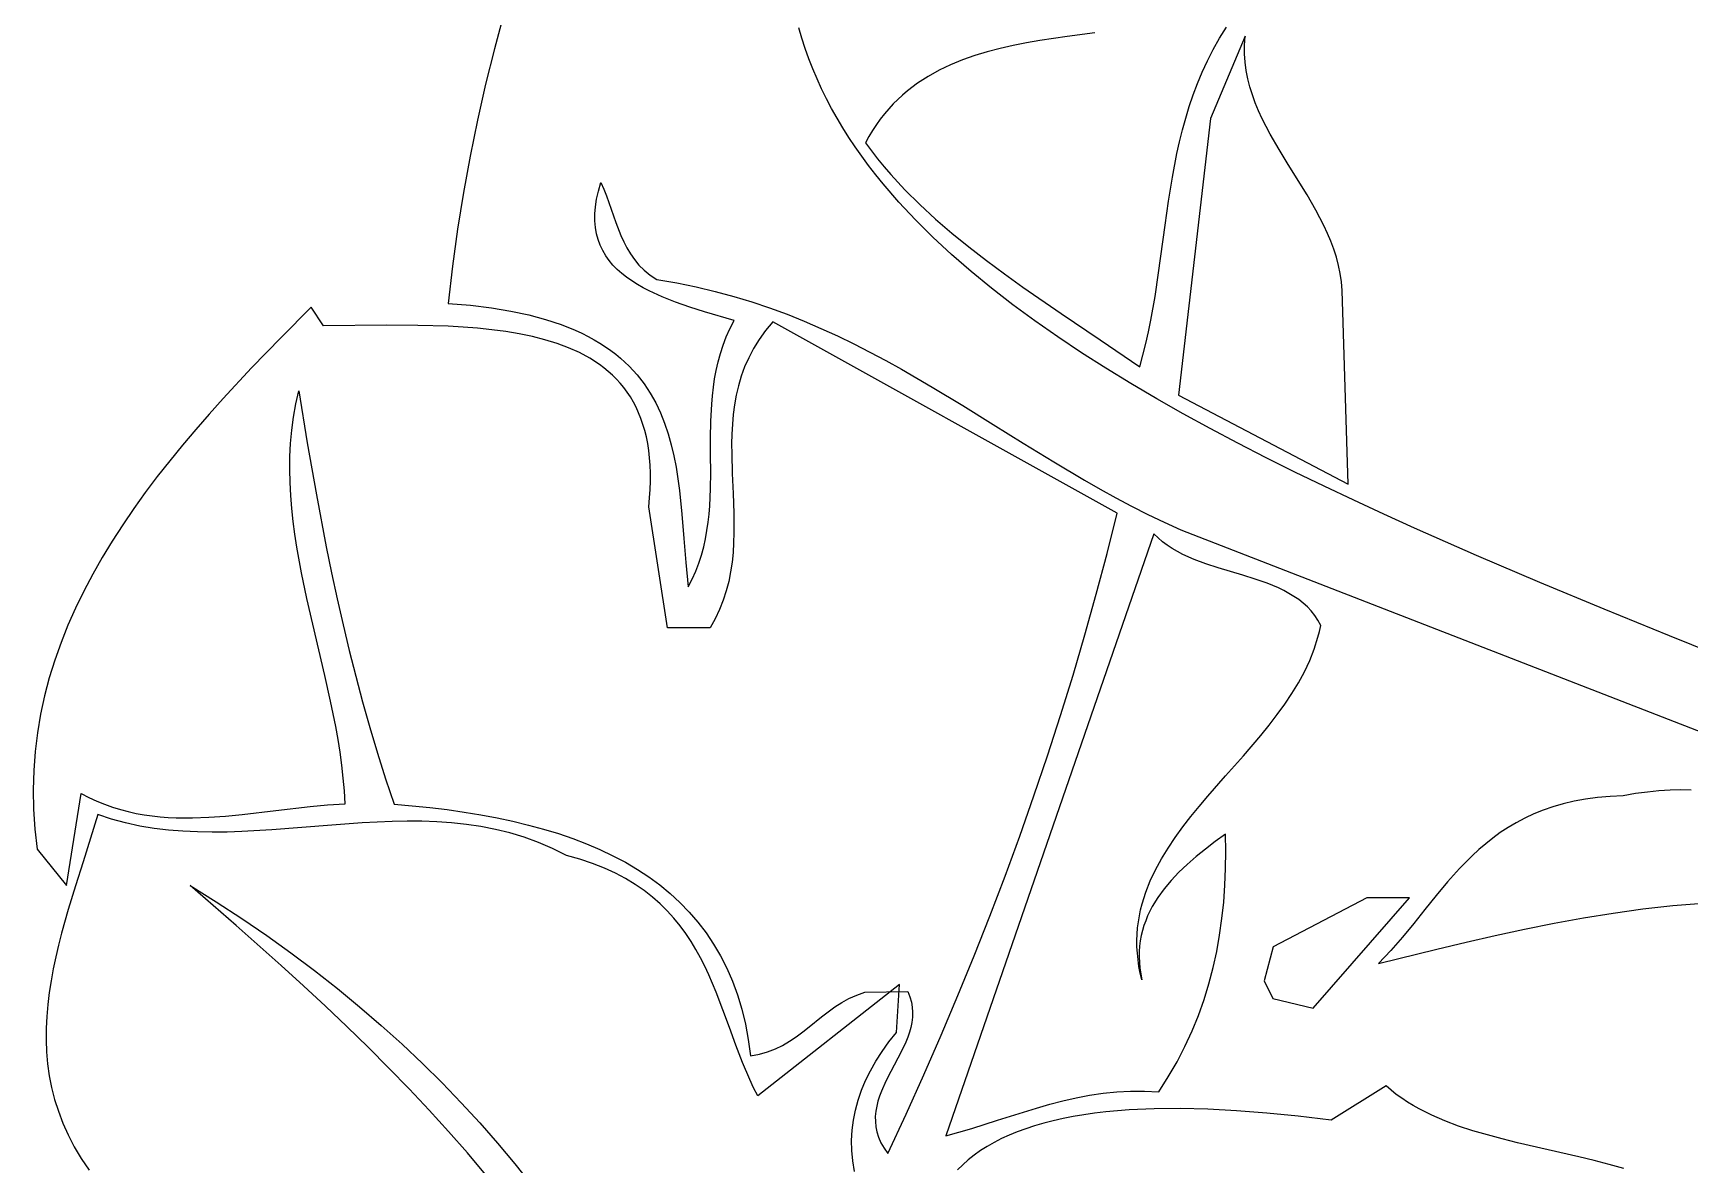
# Model space of a CAD drawing. Header units: metres. Extents: x 0 to 50, y 0 to 50.4.
# Drawn here: x 17.34 to 27.43, y 33.19 to 40.08 of the extents above; entities that cross this region are included whole.
import ezdxf

# ---------------------------------------------------------------- set-up
doc = ezdxf.new("R2010")
doc.units = ezdxf.units.M

msp = doc.modelspace()

# ---------------------------------------------------------------- linework, layer by layer
for points in [[(20.20865, 40.200599), (20.150371, 39.98641), (20.096422, 39.770453), (20.046884, 39.552695), (20.001837, 39.333104), (19.961361, 39.111648), (19.925536, 38.888294), (19.894444, 38.66301), (19.868163, 38.435764), (19.868163, 38.435764), (20.004982, 38.424453), (20.132505, 38.408913), (20.251075, 38.389291), (20.361034, 38.365735), (20.462723, 38.338393), (20.556484, 38.307414), (20.642659, 38.272944), (20.683009, 38.254446), (20.72159, 38.235132), (20.758446, 38.215019), (20.793619, 38.194125), (20.827151, 38.172471), (20.859087, 38.150073), (20.889467, 38.12695), (20.918336, 38.103122), (20.971708, 38.05342), (21.019545, 38.001116), (21.062189, 37.946357), (21.099981, 37.889292), (21.133263, 37.830068), (21.162378, 37.768833), (21.187666, 37.705735), (21.20947, 37.640922), (21.228132, 37.574542), (21.243993, 37.506743), (21.257395, 37.437673), (21.26868, 37.367479), (21.27819, 37.29631), (21.293252, 37.151637), (21.305314, 37.004838), (21.317112, 36.857096), (21.33138, 36.709594), (21.33138, 36.709594), (21.356067, 36.757504), (21.377613, 36.805814), (21.396228, 36.854503), (21.412124, 36.903548), (21.425512, 36.952927), (21.436603, 37.002619), (21.445609, 37.052601), (21.452742, 37.10285), (21.458211, 37.153347), (21.46223, 37.204067), (21.466759, 37.306091), (21.46802, 37.408747), (21.467703, 37.511858), (21.467499, 37.615248), (21.469099, 37.71874), (21.474193, 37.822159), (21.478579, 37.873785), (21.484473, 37.925327), (21.492086, 37.976762), (21.501629, 38.028068), (21.513314, 38.079224), (21.527351, 38.130207), (21.543954, 38.180994), (21.563332, 38.231565), (21.585697, 38.281897), (21.61126, 38.331968), (21.61126, 38.331968), (21.429869, 38.385662), (21.340976, 38.413985), (21.254671, 38.444114), (21.171991, 38.476668), (21.093976, 38.512265), (21.057042, 38.531397), (21.021664, 38.551522), (20.987971, 38.572717), (20.956093, 38.595059), (20.926161, 38.618624), (20.898303, 38.643492), (20.87265, 38.669737), (20.849332, 38.697439), (20.828478, 38.726673), (20.810218, 38.757518), (20.794682, 38.79005), (20.782, 38.824348), (20.772302, 38.860487), (20.765718, 38.898545), (20.762376, 38.9386), (20.762408, 38.980728), (20.765943, 39.025008), (20.773111, 39.071516), (20.784042, 39.120329), (20.798865, 39.171524), (20.798865, 39.171524), (20.817045, 39.131933), (20.833447, 39.091778), (20.862804, 39.010566), (20.890706, 38.929465), (20.920921, 38.850052), (20.938074, 38.811472), (20.957219, 38.773905), (20.978827, 38.737549), (21.003369, 38.7026), (21.031317, 38.669257), (21.063141, 38.637715), (21.099312, 38.608173), (21.140302, 38.580827), (21.140302, 38.580827), (21.261385, 38.56062), (21.379622, 38.536781), (21.49516, 38.509494), (21.608146, 38.478946), (21.718727, 38.445324), (21.827049, 38.408815), (21.933259, 38.369604), (22.037504, 38.327879), (22.139931, 38.283825), (22.240687, 38.23763), (22.339918, 38.189479), (22.437771, 38.13956), (22.534393, 38.088058), (22.629931, 38.03516), (22.81834, 37.925924), (23.004174, 37.813343), (23.188607, 37.698908), (23.372812, 37.584113), (23.557965, 37.470448), (23.745239, 37.359405), (23.840038, 37.305334), (23.935809, 37.252477), (24.032696, 37.201022), (24.130848, 37.151156), (24.230411, 37.103064), (24.331532, 37.056933), (27.829813, 35.699521)], [(27.708019, 36.251445), (27.308769, 36.412231), (26.912429, 36.573816), (26.520515, 36.736635), (26.134545, 36.901124), (25.756038, 37.067718), (25.570057, 37.151939), (25.38651, 37.236851), (25.205588, 37.322505), (25.027479, 37.408958), (24.852375, 37.496264), (24.680463, 37.584476), (24.511935, 37.67365), (24.34698, 37.763839), (24.185787, 37.855098), (24.028547, 37.947481), (23.875448, 38.041044), (23.726681, 38.13584), (23.582435, 38.231923), (23.4429, 38.329348), (23.308266, 38.42817), (23.178723, 38.528442), (23.054459, 38.63022), (22.935665, 38.733557), (22.822531, 38.838508), (22.715246, 38.945127), (22.614, 39.053469), (22.518982, 39.163589), (22.473868, 39.219332), (22.430383, 39.275539), (22.388549, 39.332218), (22.348392, 39.389376), (22.309933, 39.447018), (22.273198, 39.505153), (22.23821, 39.563786), (22.204992, 39.622925), (22.173568, 39.682575), (22.143963, 39.742745), (22.116199, 39.803441), (22.090301, 39.864669), (22.066291, 39.926437), (22.044195, 39.988751), (22.024035, 40.051619), (22.005835, 40.115046)], [(23.807788, 40.084563), (23.639764, 40.062195), (23.473487, 40.037181), (23.391537, 40.022829), (23.310662, 40.006792), (23.231077, 39.988729), (23.152993, 39.9683), (23.076625, 39.945162), (23.002184, 39.918976), (22.929884, 39.889399), (22.859938, 39.856091), (22.792559, 39.818711), (22.72796, 39.776918), (22.666354, 39.73037), (22.63674, 39.705207), (22.607954, 39.678727), (22.580022, 39.650888), (22.552972, 39.621648), (22.52683, 39.590963), (22.501623, 39.55879), (22.477377, 39.525089), (22.454118, 39.489815), (22.431874, 39.452926), (22.410672, 39.41438), (22.410672, 39.41438), (22.447123, 39.364629), (22.485084, 39.315706), (22.524505, 39.267575), (22.565338, 39.220199), (22.651042, 39.127561), (22.7418, 39.037498), (22.837221, 38.949712), (22.936909, 38.863907), (23.040472, 38.779788), (23.147517, 38.697058), (23.257649, 38.61542), (23.370476, 38.534579), (23.602637, 38.374102), (23.840854, 38.213256), (24.081978, 38.049673), (24.081978, 38.049673), (24.101544, 38.120082), (24.11924, 38.190908), (24.135263, 38.262112), (24.149809, 38.333655), (24.175261, 38.477601), (24.19717, 38.622434), (24.236661, 38.913513), (24.257395, 39.059134), (24.280888, 39.204394), (24.308716, 39.34898), (24.324747, 39.420922), (24.342453, 39.49258), (24.362031, 39.563912), (24.383677, 39.634881), (24.407587, 39.705448), (24.43396, 39.775573), (24.462993, 39.845217), (24.494881, 39.914342), (24.529822, 39.982908), (24.568013, 40.050876), (24.60965, 40.118208)], [(24.724327, 40.062807), (24.513634, 39.562414), (24.317302, 37.87772), (25.351039, 37.335474), (25.314933, 38.515313), (25.314933, 38.515313), (25.31116, 38.566774), (25.304039, 38.617514), (25.29381, 38.667585), (25.280714, 38.717039), (25.26499, 38.765928), (25.246878, 38.814304), (25.226619, 38.862219), (25.204452, 38.909726), (25.155356, 39.003721), (25.101511, 39.096708), (24.987254, 39.281323), (24.930683, 39.373784), (24.877044, 39.466904), (24.851924, 39.513841), (24.828258, 39.5611), (24.806284, 39.608731), (24.786244, 39.656788), (24.768377, 39.705323), (24.752924, 39.754386), (24.740124, 39.804032), (24.730218, 39.854311), (24.723445, 39.905276), (24.720045, 39.956979), (24.720259, 40.009472), (24.724327, 40.062807)], [(19.034582, 38.412616), (19.034582, 38.412616), (18.850776, 38.228288), (18.671305, 38.043027), (18.497508, 37.856405), (18.413157, 37.76245), (18.330727, 37.667995), (18.250385, 37.572986), (18.1723, 37.477369), (18.096639, 37.381092), (18.02357, 37.284101), (17.953259, 37.186342), (17.885875, 37.087763), (17.821585, 36.988309), (17.760556, 36.887927), (17.702957, 36.786565), (17.648954, 36.684168), (17.598716, 36.580682), (17.552409, 36.476056), (17.510202, 36.370235), (17.472261, 36.263165), (17.438755, 36.154795), (17.409851, 36.045069), (17.385716, 35.933934), (17.366518, 35.821338), (17.352425, 35.707227), (17.343604, 35.591547), (17.340222, 35.474246), (17.342448, 35.355268), (17.350448, 35.234562), (17.364391, 35.112074), (17.543366, 34.891523), (17.632272, 35.451768), (17.632272, 35.451768), (17.679908, 35.427114), (17.727656, 35.405075), (17.775522, 35.385537), (17.823513, 35.368383), (17.871634, 35.353498), (17.919891, 35.340768), (17.96829, 35.330076), (18.016836, 35.321308), (18.065535, 35.314348), (18.114393, 35.309082), (18.163416, 35.305393), (18.212609, 35.303166), (18.31153, 35.302639), (18.411203, 35.306579), (18.511673, 35.314062), (18.612986, 35.324167), (18.81833, 35.348555), (19.027602, 35.372362), (19.133827, 35.381742), (19.241172, 35.38821), (19.241172, 35.38821), (19.236656, 35.466809), (19.229872, 35.545287), (19.221018, 35.623657), (19.210294, 35.701932), (19.197899, 35.780123), (19.184031, 35.858243), (19.152674, 36.014318), (19.117814, 36.170253), (19.081044, 36.326147), (19.043956, 36.482097), (19.008141, 36.638201), (18.97519, 36.794555), (18.946697, 36.951258), (18.934619, 37.02977), (18.924252, 37.108406), (18.915795, 37.187178), (18.909448, 37.266098), (18.905408, 37.345179), (18.903875, 37.424431), (18.905049, 37.503868), (18.909127, 37.583502), (18.916309, 37.663345), (18.926794, 37.74341), (18.940781, 37.823707), (18.958469, 37.90425), (18.958469, 37.90425), (19.010596, 37.586566), (19.066189, 37.269303), (19.126435, 36.952673), (19.158676, 36.794662), (19.192525, 36.636889), (19.228132, 36.479379), (19.265645, 36.322161), (19.305213, 36.16526), (19.346984, 36.008702), (19.391107, 35.852514), (19.43773, 35.696723), (19.487003, 35.541355), (19.539073, 35.386436), (19.539073, 35.386436), (19.648573, 35.376929), (19.756209, 35.365757), (19.861898, 35.352839), (19.965558, 35.338094), (20.067108, 35.321441), (20.166464, 35.302798), (20.263544, 35.282083), (20.358268, 35.259217), (20.450551, 35.234116), (20.540313, 35.206701), (20.62747, 35.176889), (20.711941, 35.1446), (20.793644, 35.109752), (20.872495, 35.072263), (20.948414, 35.032053), (21.021318, 34.989041), (21.091125, 34.943144), (21.157752, 34.894282), (21.221118, 34.842373), (21.28114, 34.787336), (21.337736, 34.72909), (21.390824, 34.667553), (21.440321, 34.602644), (21.486146, 34.534283), (21.528216, 34.462386), (21.566449, 34.386874), (21.600763, 34.307665), (21.631076, 34.224677), (21.657306, 34.13783), (21.67937, 34.047042), (21.697186, 33.952232), (21.710672, 33.853318), (21.710672, 33.853318), (21.764688, 33.862629), (21.815022, 33.876831), (21.862164, 33.8953), (21.906607, 33.917416), (21.948841, 33.942555), (21.989358, 33.970095), (22.028649, 33.999415), (22.067206, 34.029892), (22.144083, 34.091829), (22.183385, 34.122045), (22.223919, 34.15093), (22.266175, 34.177861), (22.310645, 34.202217), (22.357821, 34.223375), (22.408193, 34.240713), (22.669652, 34.244524), (22.669652, 34.244524), (22.682395, 34.212641), (22.691263, 34.181069), (22.696537, 34.149784), (22.698497, 34.118762), (22.697425, 34.087977), (22.6936, 34.057406), (22.687303, 34.027025), (22.678815, 33.996808), (22.668416, 33.966733), (22.656388, 33.936774), (22.628563, 33.877108), (22.565699, 33.758105), (22.53515, 33.698379), (22.508182, 33.638245), (22.496743, 33.607963), (22.48704, 33.577507), (22.479355, 33.546851), (22.473969, 33.515971), (22.471162, 33.484843), (22.471214, 33.453443), (22.474406, 33.421746), (22.481018, 33.389729), (22.491332, 33.357366), (22.505628, 33.324633), (22.524187, 33.291507), (22.547288, 33.257962), (22.547288, 33.257962), (22.658276, 33.497538), (22.766361, 33.737777), (22.87149, 33.978659), (22.973609, 34.220164), (23.072666, 34.462271), (23.168607, 34.70496), (23.261378, 34.948212), (23.350925, 35.192006), (23.437197, 35.436323), (23.520139, 35.681142), (23.599697, 35.926443), (23.675819, 36.172206), (23.748452, 36.418412), (23.817541, 36.665039), (23.883033, 36.912069), (23.944875, 37.15948), (21.847707, 38.323776), (21.847707, 38.323776), (21.802746, 38.270371), (21.763286, 38.216152), (21.72899, 38.16117), (21.699522, 38.105474), (21.674542, 38.049115), (21.653715, 37.992142), (21.636702, 37.934606), (21.623167, 37.876557), (21.612771, 37.818044), (21.605178, 37.759119), (21.60005, 37.699831), (21.597049, 37.64023), (21.595838, 37.580366), (21.59608, 37.52029), (21.599572, 37.399699), (21.604826, 37.278859), (21.609142, 37.158169), (21.609821, 37.038032), (21.607953, 36.978295), (21.604164, 36.918846), (21.598116, 36.859736), (21.589471, 36.801014), (21.577893, 36.74273), (21.563043, 36.684935), (21.544585, 36.627679), (21.522181, 36.571011), (21.495494, 36.514982), (21.464185, 36.459641), (21.205238, 36.46012), (21.090768, 37.196696), (21.090768, 37.196696), (21.095853, 37.250875), (21.099194, 37.30327), (21.100818, 37.35391), (21.100755, 37.402826), (21.099035, 37.450046), (21.095685, 37.4956), (21.090736, 37.539518), (21.084216, 37.581829), (21.076154, 37.622563), (21.066579, 37.66175), (21.055521, 37.699419), (21.043008, 37.7356), (21.02907, 37.770322), (21.013735, 37.803614), (20.997032, 37.835508), (20.978992, 37.866031), (20.959641, 37.895214), (20.939011, 37.923087), (20.917129, 37.949678), (20.894024, 37.975018), (20.869727, 37.999136), (20.844265, 38.022061), (20.817668, 38.043824), (20.789966, 38.064454), (20.731358, 38.102432), (20.668674, 38.136233), (20.602147, 38.166093), (20.532008, 38.192249), (20.458491, 38.214938), (20.381827, 38.234397), (20.302249, 38.250862), (20.219989, 38.26457), (20.13528, 38.275758), (20.048354, 38.284663), (19.959443, 38.291521), (19.86878, 38.296569), (19.683125, 38.302182), (19.493249, 38.303397), (19.108268, 38.300207), (19.034582, 38.412616)], [(24.16872, 37.032539), (22.900483, 33.366457), (22.900483, 33.366457), (22.979409, 33.388196), (23.058213, 33.411555), (23.215803, 33.461168), (23.373951, 33.51136), (23.453452, 33.535445), (23.533352, 33.558199), (23.613739, 33.579132), (23.6947, 33.597751), (23.776321, 33.613564), (23.858691, 33.62608), (23.941894, 33.634807), (24.026019, 33.639254), (24.111153, 33.638928), (24.197382, 33.633338), (24.197382, 33.633338), (24.255919, 33.724903), (24.309252, 33.817367), (24.357549, 33.910723), (24.400979, 34.004964), (24.43971, 34.100085), (24.473911, 34.196077), (24.503749, 34.292935), (24.529394, 34.390652), (24.551013, 34.489221), (24.568776, 34.588637), (24.582849, 34.688891), (24.593403, 34.789978), (24.600605, 34.891891), (24.604623, 34.994623), (24.605626, 35.098168), (24.603783, 35.202519), (24.603783, 35.202519), (24.542241, 35.158061), (24.482768, 35.112845), (24.425771, 35.066722), (24.371657, 35.019541), (24.320833, 34.971149), (24.273705, 34.921396), (24.230681, 34.870132), (24.192168, 34.817204), (24.158572, 34.762462), (24.1303, 34.705756), (24.118288, 34.676618), (24.107759, 34.646933), (24.098765, 34.616681), (24.091356, 34.585843), (24.085584, 34.554401), (24.081498, 34.522335), (24.079151, 34.489627), (24.078592, 34.456258), (24.079873, 34.422209), (24.083045, 34.387461), (24.088157, 34.351995), (24.095262, 34.315792), (24.095262, 34.315792), (24.08538, 34.357293), (24.077503, 34.398209), (24.071576, 34.438557), (24.067542, 34.478352), (24.065347, 34.517611), (24.064934, 34.55635), (24.066248, 34.594586), (24.069232, 34.632336), (24.073832, 34.669615), (24.079992, 34.70644), (24.087655, 34.742828), (24.096767, 34.778794), (24.119112, 34.849529), (24.146581, 34.918776), (24.178728, 34.986666), (24.215109, 35.05333), (24.255276, 35.118899), (24.298786, 35.183505), (24.345191, 35.247279), (24.394047, 35.310351), (24.444907, 35.372854), (24.497326, 35.434917), (24.605059, 35.558251), (24.713681, 35.681404), (24.819625, 35.805423), (24.870479, 35.868085), (24.919327, 35.931358), (24.965724, 35.995372), (25.009222, 36.060258), (25.049378, 36.126148), (25.085745, 36.193173), (25.117877, 36.261463), (25.145329, 36.331151), (25.167656, 36.402366), (25.176758, 36.438588), (25.184411, 36.475241), (25.184411, 36.475241), (25.16745, 36.506701), (25.14816, 36.535855), (25.126679, 36.562841), (25.103145, 36.5878), (25.077695, 36.610872), (25.050467, 36.632198), (25.021598, 36.651916), (24.991225, 36.670169), (24.959486, 36.687094), (24.926519, 36.702834), (24.85745, 36.731313), (24.785116, 36.756729), (24.710618, 36.780202), (24.559531, 36.825802), (24.48514, 36.85017), (24.412986, 36.877079), (24.344166, 36.90765), (24.311351, 36.924658), (24.279782, 36.943003), (24.249597, 36.962823), (24.220934, 36.984259), (24.193929, 37.00745), (24.16872, 37.032539)], [(27.44105, 35.471954), (27.378066, 35.472888), (27.312802, 35.471246), (27.245203, 35.466963), (27.175214, 35.459971), (27.102779, 35.450202), (27.027842, 35.437591), (27.027842, 35.437591), (26.947417, 35.43388), (26.87081, 35.426983), (26.797857, 35.417036), (26.728393, 35.404176), (26.662256, 35.388539), (26.599281, 35.370261), (26.539306, 35.349479), (26.482165, 35.32633), (26.427696, 35.300949), (26.375735, 35.273473), (26.326118, 35.244038), (26.278682, 35.212781), (26.233263, 35.179838), (26.189697, 35.145346), (26.14782, 35.10944), (26.10747, 35.072257), (26.068481, 35.033934), (26.030691, 34.994607), (25.958052, 34.913486), (25.888244, 34.829985), (25.819956, 34.745194), (25.751879, 34.660206), (25.682704, 34.576111), (25.611123, 34.494), (25.535824, 34.414963)], [(17.733931, 35.322492), (17.733931, 35.322492), (17.690314, 35.17841), (17.644705, 35.034129), (17.598886, 34.889684), (17.554641, 34.745109), (17.513754, 34.600441), (17.495127, 34.528083), (17.478008, 34.455715), (17.462621, 34.383342), (17.449187, 34.310967), (17.437931, 34.238595), (17.429074, 34.166231), (17.422841, 34.093879), (17.419453, 34.021543), (17.419134, 33.949229), (17.422107, 33.876939), (17.428595, 33.80468), (17.438821, 33.732455), (17.453007, 33.660268), (17.471377, 33.588125), (17.494153, 33.516029), (17.521559, 33.443984), (17.553817, 33.371997), (17.591151, 33.30007), (17.633783, 33.228208), (17.681936, 33.156416)], [(22.343965, 33.149398), (22.333392, 33.213055), (22.327511, 33.276181), (22.326256, 33.338783), (22.329564, 33.400871), (22.337368, 33.462454), (22.349604, 33.52354), (22.366206, 33.584139), (22.387111, 33.644259), (22.412254, 33.70391), (22.441568, 33.7631), (22.47499, 33.821837), (22.512455, 33.880132), (22.553897, 33.937993), (22.599252, 33.995429), (22.618264, 34.287772), (21.755094, 33.609197), (21.755094, 33.609197), (21.729707, 33.658713), (21.705839, 33.709204), (21.661764, 33.812623), (21.621084, 33.918483), (21.582016, 34.02581), (21.542774, 34.133633), (21.501577, 34.240978), (21.456638, 34.346874), (21.432208, 34.398974), (21.406174, 34.450347), (21.378312, 34.500871), (21.348401, 34.550426), (21.316216, 34.598888), (21.281534, 34.646137), (21.244134, 34.692051), (21.203791, 34.736509), (21.160283, 34.779389), (21.113386, 34.820569), (21.062878, 34.859928), (21.008535, 34.897344), (20.950136, 34.932696), (20.887455, 34.965862), (20.820272, 34.996721), (20.748361, 35.02515), (20.671502, 35.051029), (20.58947, 35.074237), (20.58947, 35.074237), (20.504666, 35.116805), (20.418986, 35.153588), (20.332488, 35.184937), (20.245231, 35.211209), (20.157275, 35.232756), (20.068679, 35.249933), (19.979501, 35.263094), (19.889801, 35.272593), (19.799638, 35.278784), (19.70907, 35.282021), (19.618158, 35.282658), (19.52696, 35.281049), (19.435535, 35.277548), (19.343942, 35.272509), (19.160489, 35.259235), (18.977074, 35.244059), (18.79417, 35.229813), (18.612248, 35.21933), (18.521804, 35.216385), (18.431783, 35.215442), (18.342243, 35.216856), (18.253245, 35.220982), (18.164848, 35.228172), (18.077109, 35.238782), (17.990089, 35.253164), (17.903847, 35.271674), (17.818441, 35.294665), (17.733931, 35.322492)], [(20.097082, 33.130108), (19.985643, 33.262329), (19.8708, 33.393261), (19.752745, 33.522978), (19.631666, 33.65155), (19.507752, 33.779051), (19.381193, 33.905553), (19.252179, 34.031129), (19.120897, 34.155849), (18.987539, 34.279788), (18.852292, 34.403016), (18.576893, 34.647633), (18.296215, 34.890279), (18.296215, 34.890279), (18.456143, 34.790776), (18.611874, 34.689265), (18.763453, 34.585764), (18.910928, 34.480294), (19.054345, 34.372873), (19.19375, 34.263522), (19.32919, 34.152259), (19.460711, 34.039105), (19.58836, 33.924078), (19.712182, 33.807199), (19.832226, 33.688487), (19.948536, 33.56796), (20.061159, 33.44564), (20.170142, 33.321545), (20.275531, 33.195695), (20.377373, 33.068109)], [(25.724553, 34.815361), (25.466431, 34.815361), (24.895304, 34.516381), (24.840427, 34.309906), (24.893688, 34.202287), (25.13875, 34.143319), (25.724553, 34.815361)], [(25.535824, 34.414963), (25.535824, 34.414963), (25.892054, 34.503155), (26.070118, 34.545733), (26.248364, 34.586629), (26.426955, 34.625343), (26.606055, 34.661373), (26.785827, 34.694217), (26.966432, 34.723374), (27.148035, 34.748342), (27.330798, 34.76862), (27.514884, 34.783705)], [(27.032156, 33.167042), (26.942409, 33.192335), (26.850905, 33.215947), (26.758107, 33.238323), (26.570486, 33.281141), (26.383258, 33.324341), (26.29095, 33.347193), (26.200133, 33.371473), (26.111269, 33.397624), (26.024822, 33.426089), (25.941257, 33.457313), (25.861037, 33.49174), (25.784627, 33.529814), (25.747995, 33.550357), (25.712489, 33.571978), (25.678168, 33.594733), (25.645089, 33.618676), (25.61331, 33.643865), (25.582889, 33.670354), (25.247963, 33.46129), (25.247963, 33.46129), (25.048165, 33.485726), (24.856319, 33.505048), (24.67248, 33.519223), (24.496706, 33.528219), (24.329054, 33.532002), (24.169582, 33.53054), (24.018346, 33.523801), (23.945834, 33.518442), (23.875403, 33.511751), (23.80706, 33.503724), (23.740811, 33.494358), (23.676665, 33.483648), (23.614627, 33.471589), (23.554705, 33.458179), (23.496907, 33.443412), (23.441239, 33.427285), (23.387709, 33.409794), (23.336324, 33.390934), (23.28709, 33.370702), (23.240015, 33.349093), (23.195107, 33.326103), (23.152372, 33.301729), (23.111817, 33.275965), (23.07345, 33.248809), (23.037277, 33.220256), (23.003306, 33.190302), (22.971544, 33.158942)]]:
    msp.add_lwpolyline(points)

doc.saveas('drawing.dxf')
